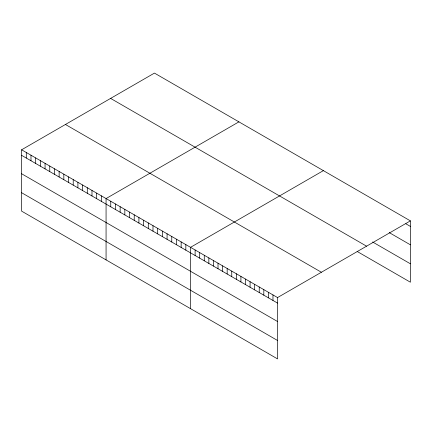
<?xml version="1.0" encoding="UTF-8"?>
<svg xmlns="http://www.w3.org/2000/svg" width="432" height="432" viewBox="0 0 432 432"><rect width="100%" height="100%" fill="white"/><g stroke="black" fill="none" stroke-linecap="round" stroke-linejoin="round"><path stroke-width="0.65" d="M21.6 149.791L277.555 297.567L277.555 358.906L21.6 211.129L21.6 149.791L154.445 73.094L410.4 220.871L410.4 282.209L357.156 251.467M238.907 121.862L106.067 198.558L106.067 259.897M323.374 170.629L190.534 247.325L190.534 308.659M277.555 297.567L410.4 220.871M405.821 223.765L410.4 226.411M389.216 232.594L410.4 244.825M372.611 241.979L410.4 263.795M110.603 98.404L366.563 246.181M65.437 124.481L321.397 272.257M21.6 155.331L277.555 303.107M21.6 173.745L277.555 321.521M21.6 192.715L277.555 340.492M272.975 294.921L272.975 300.461M268.396 292.28L268.396 297.821M263.817 289.634L263.817 295.175M259.238 286.988L259.238 292.529M254.653 284.342L254.653 289.888M250.074 281.702L250.074 287.242M245.495 279.056L245.495 284.596M240.916 276.41L240.916 281.956M236.336 273.769L236.336 279.31M231.752 271.123L231.752 276.664M227.173 268.477L227.173 274.018M222.593 265.837L222.593 271.377M218.014 263.191L218.014 268.731M213.435 260.545L213.435 266.085M208.85 257.899L208.85 263.444M204.271 255.258L204.271 260.798M199.692 252.612L199.692 258.152M195.113 249.966L195.113 255.506M185.841 244.615L185.841 250.155M181.148 241.904L181.148 247.444M176.456 239.198L176.456 244.739M171.763 236.488L171.763 242.028M167.071 233.777L167.071 239.317M162.378 231.066L162.378 236.612M157.685 228.361L157.685 233.901M152.993 225.65L152.993 231.19M148.3 222.939L148.3 228.479M143.608 220.234L143.608 225.774M138.915 217.523L138.915 223.063M134.222 214.812L134.222 220.352M129.53 212.101L129.53 217.647M124.837 209.396L124.837 214.936M120.145 206.685L120.145 212.225M115.452 203.974L115.452 209.515M110.759 201.269L110.759 206.809M101.374 195.847L101.374 201.388M96.682 193.136L96.682 198.682M91.989 190.431L91.989 195.971M87.296 187.72L87.296 193.261M82.604 185.009L82.604 190.555M77.911 182.304L77.911 187.844M73.219 179.593L73.219 185.134M68.526 176.882L68.526 182.423M63.833 174.177L63.833 179.717M59.141 171.466L59.141 177.007M54.448 168.755L54.448 174.296M49.756 166.045L49.756 171.59M45.063 163.339L45.063 168.88M40.37 160.628L40.37 166.169M35.678 157.918L35.678 163.458M30.985 155.212L30.985 160.753M26.293 152.501L26.293 158.042"/></g></svg>
